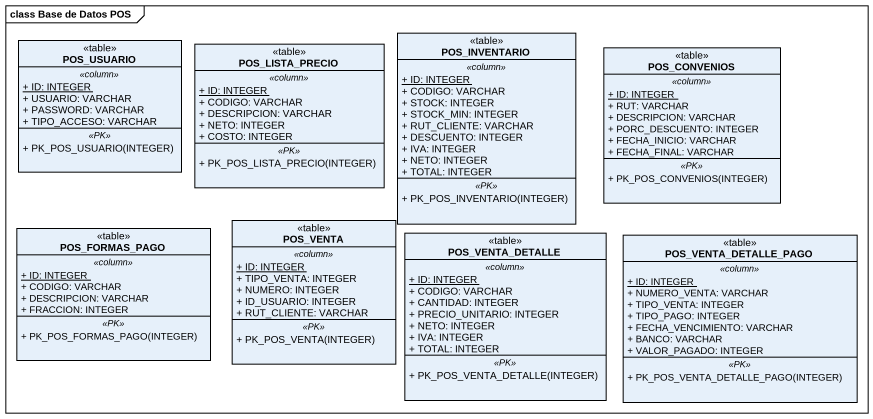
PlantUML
@startuml
mainframe class Base de Datos POS
hide circle
hide empty members
skinparam classAttributeIconSize 0
class POS_USUARIO <<table>> {
  .. <<column>> ..
  {static} + ID: INTEGER
  + USUARIO: VARCHAR
  + PASSWORD: VARCHAR
  + TIPO_ACCESO: VARCHAR
  .. <<PK>> ..
  + PK_POS_USUARIO(INTEGER)
}
class POS_LISTA_PRECIO <<table>> {
  .. <<column>> ..
  {static} + ID: INTEGER
  + CODIGO: VARCHAR
  + DESCRIPCION: VARCHAR
  + NETO: INTEGER
  + COSTO: INTEGER
  .. <<PK>> ..
  + PK_POS_LISTA_PRECIO(INTEGER)
}
class POS_INVENTARIO <<table>> {
  .. <<column>> ..
  {static} + ID: INTEGER
  + CODIGO: VARCHAR
  + STOCK: INTEGER
  + STOCK_MIN: INTEGER
  + RUT_CLIENTE: VARCHAR
  + DESCUENTO: INTEGER
  + IVA: INTEGER
  + NETO: INTEGER
  + TOTAL: INTEGER
  .. <<PK>> ..
  + PK_POS_INVENTARIO(INTEGER)
}
class POS_CONVENIOS <<table>> {
  .. <<column>> ..
  {static} + ID: INTEGER
  + RUT: VARCHAR
  + DESCRIPCION: VARCHAR
  + PORC_DESCUENTO: INTEGER
  + FECHA_INICIO: VARCHAR
  + FECHA_FINAL: VARCHAR
  .. <<PK>> ..
  + PK_POS_CONVENIOS(INTEGER)
}
class POS_FORMAS_PAGO <<table>> {
  .. <<column>> ..
  {static} + ID: INTEGER
  + CODIGO: VARCHAR
  + DESCRIPCION: VARCHAR
  + FRACCION: INTEGER
  .. <<PK>> ..
  + PK_POS_FORMAS_PAGO(INTEGER)
}
class POS_VENTA <<table>> {
  .. <<column>> ..
  {static} + ID: INTEGER
  + TIPO_VENTA: INTEGER
  + NUMERO: INTEGER
  + ID_USUARIO: INTEGER
  + RUT_CLIENTE: VARCHAR
  .. <<PK>> ..
  + PK_POS_VENTA(INTEGER)
}
class POS_VENTA_DETALLE <<table>> {
  .. <<column>> ..
  {static} + ID: INTEGER
  + CODIGO: VARCHAR
  + CANTIDAD: INTEGER
  + PRECIO_UNITARIO: INTEGER
  + NETO: INTEGER
  + IVA: INTEGER
  + TOTAL: INTEGER
  .. <<PK>> ..
  + PK_POS_VENTA_DETALLE(INTEGER)
}
class POS_VENTA_DETALLE_PAGO <<table>> {
  .. <<column>> ..
  {static} + ID: INTEGER
  + NUMERO_VENTA: VARCHAR
  + TIPO_VENTA: INTEGER
  + TIPO_PAGO: INTEGER
  + FECHA_VENCIMIENTO: VARCHAR
  + BANCO: VARCHAR
  + VALOR_PAGADO: INTEGER
  .. <<PK>> ..
  + PK_POS_VENTA_DETALLE_PAGO(INTEGER)
}
@enduml
